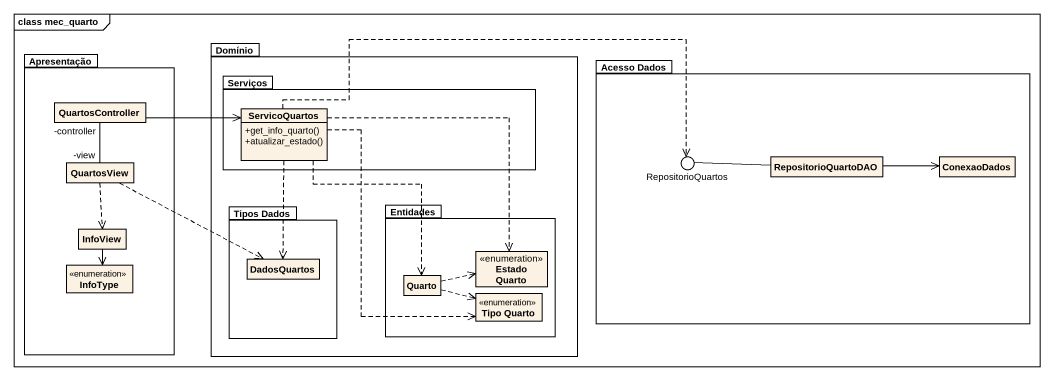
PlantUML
@startuml
mainframe class mec_quarto
allowmixing
hide circle
hide empty members
skinparam classAttributeIconSize 0
package Apresentação {
  class QuartosController
  class QuartosView
  class InfoView
  enum InfoType
}
package Domínio {
  package Serviços {
    class ServicoQuartos {
      +get_info_quarto()
      +atualizar_estado()
    }
  }
  package "Tipos Dados" as Tipos_Dados {
    class DadosQuartos
  }
  package Entidades {
    enum "Estado Quarto" as Estado_Quarto
    class Quarto
    enum "Tipo Quarto" as Tipo_Quarto
  }
}
package "Acesso Dados" as Acesso_Dados {
  class RepositorioQuartoDAO
  class ConexaoDados
}
() RepositorioQuartos
Acesso_Dados -left- RepositorioQuartos
QuartosController -right-> ServicoQuartos
QuartosController "-controller" -- "-view" QuartosView
ServicoQuartos .right.> RepositorioQuartos
ServicoQuartos ..> DadosQuartos
ServicoQuartos .right.> Estado_Quarto
ServicoQuartos ..> Quarto
ServicoQuartos ..> Tipo_Quarto
QuartosView ..> InfoView
QuartosView .right.> DadosQuartos
RepositorioQuartoDAO -left- RepositorioQuartos
RepositorioQuartoDAO -right-> ConexaoDados
InfoView --> InfoType
Quarto .right.> Estado_Quarto
Quarto .right.> Tipo_Quarto
@enduml
